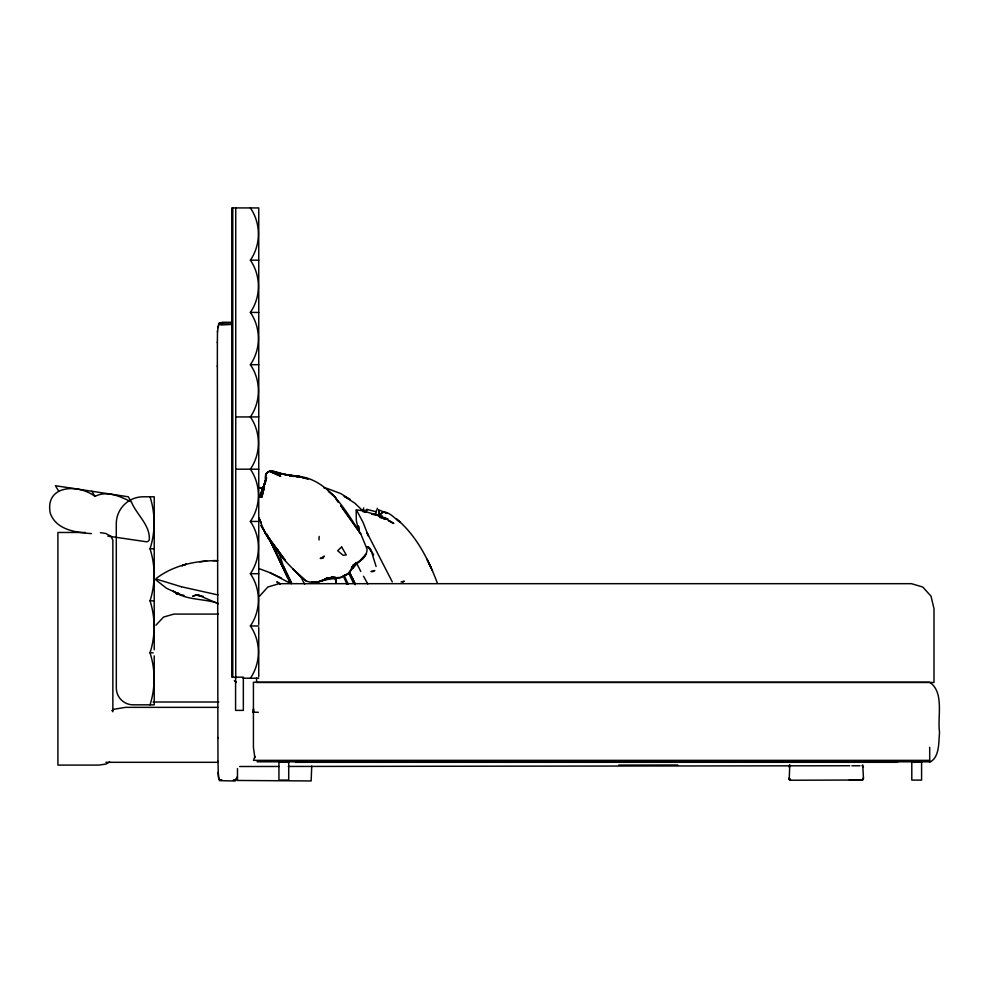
<?xml version="1.0" encoding="UTF-8"?>
<svg xmlns="http://www.w3.org/2000/svg" width="989" height="989" viewBox="0 0 989 989"><rect width="100%" height="100%" fill="white"/><g stroke="black" fill="none" stroke-linecap="round" stroke-linejoin="round"><path stroke-width="1.48" d="M217.357 366.573L217.37 341.947M217.37 342.787L217.481 330.858M253.592 708.742L253.419 712.748L253.419 709.323M319.014 539.969L319.163 536.409M362.79 511.56L362.864 509.792M849.761 765.746L288.306 766.45M217.481 331.686L218.804 323.193L222.599 322.29L231.525 322.278M265.781 481.655C262.394 464.632 278.972 473.348 287.329 475.091M366.387 510.967L366.289 511.721L366.771 509.323L375.684 511.684M262.827 488.813L265.435 482.125L259.427 497.158L262.827 490.593L259.427 497.158L266.4 478.182L265.967 480.135C264.026 470.121 271.777 469.107 278.663 473.583L273.829 472.371L278.663 473.583M376.512 510.151L375.894 513.835M219.471 779.802L221.165 779.901M789.197 766.29L789.778 764.967L789.21 779.48L790.545 780.259L789.21 778.776M789.197 767.192L790.644 765.709M217.753 327.718L219.533 323.316L231.525 322.859M863.459 777.75L862.804 779.072M237.014 777.082L235.209 781.013L219.471 780.642L218.408 777.107L217.976 761.283M363.482 508.729L363.655 507.926M265.967 480.135L266.585 477.353M377.18 509.088L377.365 508.284M150.031 704.848C155.434 688.023 155.434 669.64 150.031 652.827C155.434 636.014 155.434 617.631 150.031 600.817C155.434 584.005 155.434 565.621 150.031 548.808C155.434 531.983 155.434 513.6 150.031 496.787M266.004 478.664L262.209 491.929L266.239 478.157L262.345 490.47M789.185 765.597L789.729 764.905M254.927 756.437L253.468 760.356L929.697 760.356M261.393 493.35L259.65 497.306L263.346 488.529M250.378 678.207C261.047 662.692 261.047 641.478 250.378 625.963C261.047 610.436 261.047 589.221 250.378 573.707C261.047 558.179 261.047 536.965 250.378 521.45C261.047 505.935 261.047 484.709 250.378 469.194C261.047 453.679 261.047 432.465 250.378 416.938C261.047 401.423 261.047 380.209 250.378 364.694C261.047 349.166 261.047 327.952 250.378 312.437C261.047 296.923 261.047 275.696 250.378 260.181C261.047 244.666 261.047 223.44 250.378 207.925M236.544 778.603L235.951 779.851L234.294 779.876M333.614 577.168L326.172 578.342L341.477 577.353L344.642 575.252L340.043 577.848L324.503 579.814L332.477 577.217M264.051 489.32L262.048 491.446L263.754 489.567M262.134 491.409L263.865 489.468M789.333 766.364L789.729 765.783M259.6 596.144L267.834 587.021L279.083 583.683L911.512 583.683L922.749 587.021L930.983 596.144L933.999 608.618L933.999 682.484L256.584 682.484L256.584 677.873M155.928 625.184L163.556 617.062L173.965 614.082L218.359 614.082M293.943 476.166L291.149 475.969C325.665 474.782 344.753 508.791 360.713 533.912L340.785 505.762L360.787 533.912L367.043 549.08C367.302 558.55 356.831 561.641 352.393 568.502L355.842 564.422L348.388 573.533L343.554 575.821C348.932 575.227 350.959 569.169 353.296 565.176L351.973 567.488L356.609 562.469L353.122 565.003M107.863 536.112L146.656 541.799A3.14 3.14 0 0 0 149.265 539.734C150.476 525.283 136.272 514.305 131.438 501.955C120.51 496.552 106.837 490.062 94.993 496.416C77.834 483.324 44.678 485.228 50.278 513.242C56.249 530.067 76.054 532.49 91.396 533.603M380.122 517.742L382.52 516.011M233.997 779.876L233.293 780.259M220.77 324.985L231.513 324.429M220.906 323.935L222.624 323.502M351.454 567.55L363.111 558.513L365.905 554.248L360.28 560.367L352.047 566.685M402.746 582.162L404.328 581.173L401.077 581.965M111.806 710.671L114.155 709.224L125.405 707.358L217.864 707.358M156.188 578.466C173.631 565.115 196.156 560.479 217.79 560.689L212.944 560.627M109.73 761.926L105.922 764.052L98.999 765.09L57.906 765.09L57.906 532.465L85.301 532.465M182.359 565.646L186.34 564.163L181.865 565.745M344.246 575.746L347.213 574.399M259.242 518.063C266.783 542.862 286.476 563.878 305.7 580.741C314.477 584.647 323.86 580.506 332.106 577.168M320.708 580.803L331.995 577.255M379.047 516.32L380.283 515.838M326.617 579.393L332.378 577.304M332.44 577.23L317.284 582.138L323.057 580.283M327.582 578.194L324.602 578.998L335.098 576.933M790.434 780.247L862.804 779.987L863.459 778.677L862.779 764.856M290.296 476.142L295.637 475.907L308.247 478.911L302.77 477.811M289.641 476.204L292.324 475.82M269.367 471.11L270.121 471.024M199.815 561.826L206.639 560.998M381.655 517.704L384.14 517.445M290.556 476.216L299.692 476.636L276.401 473.014M314.7 581.989L311.696 582.237L317.457 582.076M618.743 765.078L677.737 764.991M239.598 766.512L279.17 766.463M851.9 765.783L859.997 765.77M250.378 260.181L258.747 260.181M250.378 312.437L258.747 312.437M250.378 364.694L258.747 364.694M235.741 416.938L258.747 416.938M235.741 469.194L258.747 469.194M250.378 521.45L258.747 521.45M150.031 548.808L154.222 548.808M250.378 573.707L258.747 573.707M150.031 600.817L154.222 600.817M250.378 625.963L258.747 625.963M150.031 652.827L153.147 652.827M243.059 678.207L258.747 678.207M153.147 702.005L218.767 702.005M253.419 712.265L258.352 712.265M257.078 761.802L929.697 761.802M105.922 762.309L217.963 762.309M295.476 762.309L897.493 762.309M921.587 762.284L911.796 762.284L911.796 780.098L921.587 780.098L921.587 761.728M861.975 780.16L849.267 779.987L850.095 780.061M323.972 488.022L325.171 488.047M296.749 476.364L299.543 476.574M299.692 476.636L291.149 475.326M296.515 476.834L299.247 477.094M789.21 779.406L790.668 780.259M789.852 780.173L790.545 780.259M382.187 518.199L385.005 518.533L380.369 516.938M263.284 487.923L259.711 487.503M263.284 488.343L259.711 487.923M383.485 518.236L387.836 518.792L384.35 518.273M222.241 780.272L221.462 779.901M100.384 532.675L105.922 533.504L111.003 536.335L112.857 540.192L112.857 711.783M379.207 516.505L384.857 518.051L393.634 523.416L388.479 520.585M295.081 476.29L276.438 472.89L292.843 476.117M861.951 765.61L863.446 767.093M290.024 475.622L292.707 476.166M203.425 596.404L196.082 595.032L192.917 596.169L196.082 595.032L200.495 595.823L197.862 594.982L218.458 603.735M217.951 603.302C203.709 598.394 186.167 600.459 173.792 591.373M218.013 594.945L181.506 586.786M181.753 594.76L183.991 595.353M156.917 579.27L181.333 586.761M380.382 516.963L382.434 517.581L374.683 514.255L371.728 514.181L378.008 515.368L362.778 510.806L356.127 509.792L356.349 520.684L357.721 526.816M344.098 496.268L354.717 503.08L364.261 512.215M326.444 488.207L340.748 493.56L350.267 499.581L344.58 496.565M258.784 568.514L269.873 572.643L289.839 583.04M281.494 578.095L269.873 572.643M365.979 509.867L366.82 510.262M176.561 592.572L177.921 593.252M379.591 510.225L387.292 513.353L383.25 511.857L380.196 514.317C386.155 507.394 395.34 519.472 400.421 522.415L396.502 518.978C416.245 535.346 428.237 559.069 437.187 582.645M388.862 520.684L393.634 523.416M236.136 681.668L234.393 680.642L236.247 682.534M155.434 579.517L166.498 588.27L180.641 594.809L178.255 593.091M280.11 583.893L276.809 581.742L279.912 583.918M175.745 593.227L176.734 593.919L175.585 592.819M300.421 576.599L292.732 568.762L305.7 580.741M173.31 590.965L176.734 593.919M789.803 779.196L789.21 777.873M370.665 549.612L368.316 546.806L371.641 552.047L376.092 566.487M379.764 515.046L378.775 513.847L380.654 515.751L380.53 514.49L380.555 516.901M363.519 576.228L367.809 583.967M301.064 577.391L304.649 584.116M130.647 500.669L128.286 496.787L55.409 485.723L58.561 490.878M91.841 491.249L94.993 496.416M371.036 550.737L369.602 548.339L367.018 546.633L369.602 548.339L373.657 554.829M259.155 519.349L260.577 521.883M357.054 511.078L363 522.279L368.452 536.038L367.006 532.712L392.299 581.915M259.6 519.732L260.873 522.167M259.6 520.152L260.873 522.588M360.775 571.432L356.806 563.594M266.906 534.097L290.432 583.461M266.906 534.517L268.971 538.646M352.195 577.811L349.636 572.47L355.397 584.66L352.195 577.811L354.791 583.349M348.956 573.632L353.592 583.386M283.299 565.931L291.631 583.485L283.299 565.931L278.033 550.057M287.787 577.465L269.651 539.005L290.432 583.04M432.527 570.851L427.087 559.317L431.328 568.428L428.942 563.236M344.481 576.179L348.289 584.276M343.851 577.403L347.151 584.388M287.787 577.885L269.651 539.425L275.177 551.454M289.035 577.947L291.582 583.423M363.964 509.755L365.114 512.253M254.865 757.908L253.419 747.301L253.419 682.237L929.697 682.237C944.668 692.436 937.201 717.396 939.55 732.28C938.549 742.109 939.859 757.166 929.697 762.309L929.697 747.301M237.496 780.457L311.152 780.951L311.733 766.079M218.866 778.627L218.124 772.347M335.456 578.689L336.173 582.904M335.456 579.109L336.173 583.325L335.358 578.108M217.901 737.497L217.976 762.111M237.484 768.601L237.496 780.482M217.357 365.745L217.901 738.326M258.747 624.418L258.747 207.925L231.76 207.925L231.76 677.168L243.343 677.168L243.343 710.386L235.58 710.386L235.58 677.168M258.747 627.496L258.747 676.674M235.741 207.925L235.741 678.207M232.786 207.925L232.786 677.168M154.222 649.773L154.222 496.787L143.393 496.787A27 27 0 0 0 116.282 523.725L116.331 688.443A16.825 16.825 0 0 0 133.181 704.823L154.222 704.848L154.222 655.892M263.235 491.273L261.838 497.343L264.36 486.489L263.235 491.273M266.733 473.026L266.362 473.904L266.733 473.026M324.108 556.263L323.082 558.229L320.238 558.488L324.108 556.263M341.625 546.979L337.645 550.749L343.109 555.249L346.298 554.953L341.625 546.979M374.633 570.566L372.705 571.716L370.937 571.494L374.633 570.566M374.238 514.255L374.238 514.255M288.714 762.284L278.935 762.284L278.935 780.098L288.714 780.074L288.714 762.284M385.933 518.941L383.571 518.595L385.933 518.941M280.555 476.179L270.578 471.815L280.555 476.179M789.852 779.258L789.21 778.578L789.754 779.27M335.16 497.084L328.397 491.137L335.073 497.133L338.189 502.091L335.16 497.084M285.351 560.429L265.275 533.17L285.351 560.429M262.851 528.571L261.009 525.443L268.551 538.375L262.851 528.571M379.578 514.676L378.478 509.78L379.578 514.676M358.97 530.03L358.525 526.235L358.97 530.03"/></g></svg>
